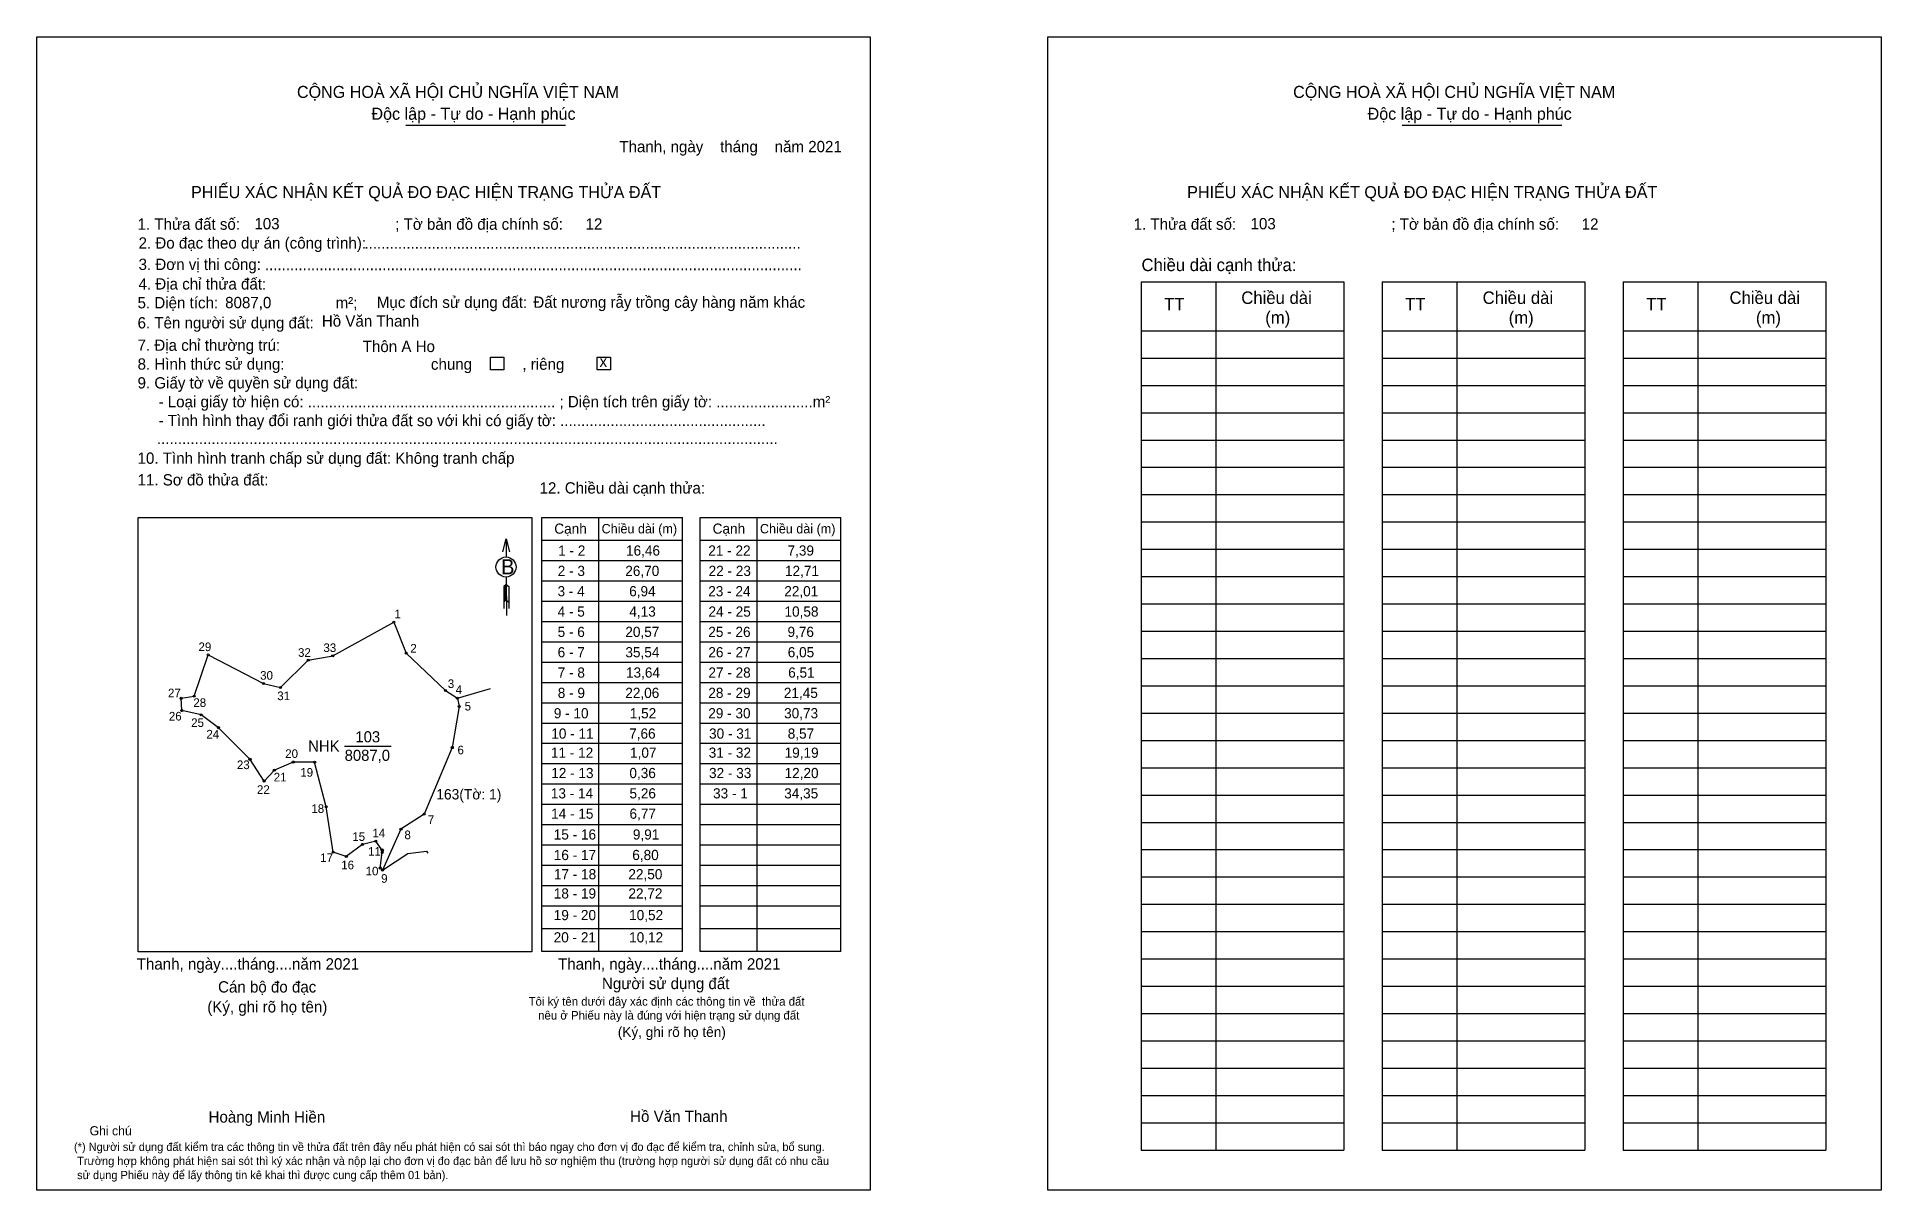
# Model space of a CAD drawing. Extents: x 543979 to 544887, y 1823062 to 1823629.
import ezdxf

# ---------------------------------------------------------------- set-up
doc = ezdxf.new("R2010")
doc.units = 0
for name, color, linetype in [('CanhThua', 7, 'Continuous'), ('kqddKhungInTrang1', 7, 'Continuous'), ('kqddKhungInTrang2', 7, 'Continuous'), ('kqddNoiDung', 7, 'Continuous'), ('kqddTemplate', 7, 'Continuous'), ('MocDinhThua', 7, 'Continuous'), ('NhanDiaChinhThua', 7, 'Continuous'), ('NhanTuCan', 7, 'Continuous'), ('RauThua', 7, 'Continuous'), ('SoHieuDinhThua', 7, 'Continuous')]:
    doc.layers.add(name, color=color, linetype=linetype)

msp = doc.modelspace()

# ---------------------------------------------------------------- linework, layer by layer
at = {"layer": 'CanhThua'}
for p, q in [((544124.31, 1823324.81), (544154.39, 1823341.42)), ((544154.39, 1823341.42), (544160.5, 1823326.14)), ((544056.1, 1823305.01), (544062.97, 1823325.32)), ((544062.97, 1823325.32), (544090.26, 1823311.2)), ((544098.6, 1823309.22), (544112.3, 1823322.66)), ((544112.3, 1823322.66), (544124.31, 1823324.81)), ((544160.5, 1823326.14), (544179.87, 1823307.77)), ((544090.26, 1823311.2), (544098.6, 1823309.22)), ((544049.68, 1823303.9), (544056.1, 1823305.01)), ((544050.02, 1823297.86), (544049.68, 1823303.9)), ((544179.87, 1823307.77), (544185.69, 1823303.99)), ((544186.55, 1823299.94), (544183.18, 1823279.65)), ((544185.69, 1823303.99), (544186.55, 1823299.94)), ((544059.56, 1823295.79), (544050.02, 1823297.86)), ((544068.04, 1823289.45), (544059.56, 1823295.79)), ((544083.59, 1823273.87), (544068.04, 1823289.45)), ((544090.52, 1823263.22), (544083.59, 1823273.87)), ((544104.91, 1823272.54), (544095.58, 1823268.6)), ((544115.42, 1823272.49), (544104.91, 1823272.54)), ((544121.1, 1823250.48), (544115.42, 1823272.49)), ((544183.18, 1823279.65), (544169.37, 1823246.9)), ((544095.58, 1823268.6), (544090.52, 1823263.22)), ((544124.56, 1823228.25), (544121.1, 1823250.48)), ((544169.37, 1823246.9), (544157.92, 1823239.49)), ((544157.92, 1823239.49), (544148.77, 1823219.42)), ((544131, 1823226.08), (544124.56, 1823228.25)), ((544138.93, 1823232.03), (544131, 1823226.08)), ((544145.51, 1823233.62), (544138.93, 1823232.03)), ((544148.57, 1823229.35), (544145.51, 1823233.62)), ((544147.62, 1823220.41), (544148.64, 1823228)), ((544148.78, 1823229.06), (544148.57, 1823229.35)), ((544148.64, 1823228), (544148.78, 1823229.06)), ((544148.77, 1823219.42), (544147.62, 1823220.41))]:
    msp.add_line(p, q, dxfattribs=at)
at = {"layer": 'kqddKhungInTrang1'}
msp.add_lwpolyline([(543978.66, 1823629.34), (544388.89, 1823629.34), (544388.89, 1823061.93), (543978.66, 1823061.93)], close=True, dxfattribs=at)
at = {"layer": 'kqddKhungInTrang2'}
msp.add_lwpolyline([(544476.4, 1823629.34), (544886.64, 1823629.34), (544886.64, 1823061.93), (544476.4, 1823061.93)], close=True, dxfattribs=at)
at = {"layer": 'kqddTemplate'}
for p, q in [((544160.36, 1823585.91), (544238.93, 1823585.91)), ((544650.8, 1823585.91), (544729.37, 1823585.91)), ((544522.33, 1823508.79), (544622.07, 1823508.79)), ((544522.33, 1823508.79), (544522.33, 1823081.64)), ((544559.03, 1823508.79), (544559.03, 1823081.64)), ((544622.07, 1823508.79), (544622.07, 1823081.64)), ((544640.98, 1823508.79), (544640.98, 1823081.64)), ((544640.98, 1823508.79), (544740.72, 1823508.79)), ((544677.68, 1823508.79), (544677.68, 1823081.64)), ((544740.72, 1823508.79), (544740.72, 1823081.64)), ((544759.62, 1823508.79), (544759.62, 1823081.64)), ((544759.62, 1823508.79), (544859.37, 1823508.79)), ((544796.33, 1823508.79), (544796.33, 1823081.64)), ((544859.37, 1823508.79), (544859.37, 1823081.64)), ((544522.33, 1823484.75), (544622.07, 1823484.75)), ((544640.98, 1823484.75), (544740.72, 1823484.75)), ((544759.62, 1823484.75), (544859.37, 1823484.75)), ((544522.33, 1823471.31), (544622.07, 1823471.31)), ((544640.98, 1823471.31), (544740.72, 1823471.31)), ((544759.62, 1823471.31), (544859.37, 1823471.31)), ((544522.33, 1823457.88), (544622.07, 1823457.88)), ((544640.98, 1823457.88), (544740.72, 1823457.88)), ((544759.62, 1823457.88), (544859.37, 1823457.88)), ((544522.33, 1823444.44), (544622.07, 1823444.44)), ((544640.98, 1823444.44), (544740.72, 1823444.44)), ((544759.62, 1823444.44), (544859.37, 1823444.44)), ((544522.33, 1823431), (544622.07, 1823431)), ((544640.98, 1823431), (544740.72, 1823431)), ((544759.62, 1823431), (544859.37, 1823431)), ((544522.33, 1823417.57), (544622.07, 1823417.57)), ((544640.98, 1823417.57), (544740.72, 1823417.57)), ((544759.62, 1823417.56), (544859.37, 1823417.56)), ((544522.33, 1823404.13), (544622.07, 1823404.13)), ((544640.98, 1823404.13), (544740.72, 1823404.13)), ((544759.62, 1823404.13), (544859.37, 1823404.13)), ((544227.33, 1823392.89), (544296.44, 1823392.89)), ((544227.33, 1823179.36), (544227.33, 1823392.89)), ((544255.12, 1823392.89), (544255.12, 1823179.36)), ((544296.44, 1823179.36), (544296.44, 1823392.89)), ((544305.29, 1823392.89), (544374.4, 1823392.89)), ((544305.29, 1823179.36), (544305.29, 1823392.89)), ((544333.08, 1823392.89), (544333.08, 1823179.36)), ((544374.4, 1823179.36), (544374.4, 1823392.89)), ((544522.33, 1823390.69), (544622.07, 1823390.69)), ((544640.98, 1823390.69), (544740.72, 1823390.69)), ((544759.62, 1823390.69), (544859.37, 1823390.69)), ((544209.72, 1823382.39), (544209.74, 1823373.43)), ((544227.33, 1823381.71), (544296.44, 1823381.71)), ((544305.29, 1823381.71), (544374.4, 1823381.71)), ((544227.33, 1823371.71), (544296.44, 1823371.71)), ((544305.29, 1823371.71), (544374.4, 1823371.71)), ((544522.33, 1823377.25), (544622.07, 1823377.25)), ((544640.98, 1823377.25), (544740.72, 1823377.25)), ((544759.62, 1823377.25), (544859.37, 1823377.25)), ((544209.75, 1823363.59), (544209.79, 1823344.73)), ((544522.33, 1823363.82), (544622.07, 1823363.82)), ((544640.98, 1823363.82), (544740.72, 1823363.82)), ((544759.62, 1823363.82), (544859.37, 1823363.82)), ((544209.76, 1823359.97), (544208.61, 1823358.87)), ((544209.76, 1823359.46), (544208.61, 1823358.36)), ((544209.76, 1823358.95), (544208.61, 1823357.85)), ((544208.61, 1823358.87), (544208.61, 1823348.06)), ((544209.76, 1823358.43), (544208.61, 1823357.33)), ((544209.76, 1823357.92), (544208.61, 1823356.82)), ((544209.76, 1823357.41), (544208.61, 1823356.31)), ((544209.77, 1823356.9), (544208.61, 1823355.8)), ((544209.77, 1823356.39), (544208.61, 1823355.29)), ((544209.77, 1823355.88), (544208.61, 1823354.77)), ((544209.77, 1823355.37), (544208.61, 1823354.26)), ((544209.77, 1823354.86), (544208.61, 1823353.75)), ((544209.77, 1823354.34), (544208.61, 1823353.24)), ((544209.77, 1823353.83), (544208.61, 1823352.73)), ((544209.76, 1823359.97), (544210.94, 1823358.87)), ((544210.94, 1823358.87), (544210.94, 1823348.06)), ((544227.33, 1823361.7), (544296.44, 1823361.7)), ((544305.29, 1823361.7), (544374.4, 1823361.7)), ((544209.77, 1823353.32), (544208.61, 1823352.21)), ((544209.77, 1823352.81), (544208.61, 1823351.7)), ((544209.77, 1823352.3), (544208.61, 1823351.19)), ((544209.77, 1823352.3), (544210.94, 1823351.19)), ((544227.33, 1823351.69), (544296.44, 1823351.69)), ((544305.29, 1823351.69), (544374.4, 1823351.69)), ((544522.33, 1823350.38), (544622.07, 1823350.38)), ((544640.98, 1823350.38), (544740.72, 1823350.38)), ((544759.62, 1823350.38), (544859.37, 1823350.38)), ((544227.33, 1823341.69), (544296.44, 1823341.69)), ((544305.29, 1823341.69), (544374.4, 1823341.69)), ((544522.33, 1823336.94), (544622.07, 1823336.94)), ((544640.98, 1823336.94), (544740.72, 1823336.94)), ((544759.62, 1823336.94), (544859.37, 1823336.94)), ((544227.33, 1823331.68), (544296.44, 1823331.68)), ((544305.29, 1823331.68), (544374.4, 1823331.68)), ((544227.33, 1823321.68), (544296.44, 1823321.68)), ((544305.29, 1823321.68), (544374.4, 1823321.68)), ((544522.33, 1823323.51), (544622.07, 1823323.51)), ((544640.98, 1823323.51), (544740.72, 1823323.51)), ((544759.62, 1823323.5), (544859.37, 1823323.5)), ((544227.33, 1823311.67), (544296.44, 1823311.67)), ((544305.29, 1823311.67), (544374.4, 1823311.67)), ((544522.33, 1823310.07), (544622.07, 1823310.07)), ((544640.98, 1823310.07), (544740.72, 1823310.07)), ((544759.62, 1823310.07), (544859.37, 1823310.07)), ((544227.33, 1823301.66), (544296.44, 1823301.66)), ((544305.29, 1823301.66), (544374.4, 1823301.66)), ((544227.33, 1823291.66), (544296.44, 1823291.66)), ((544305.29, 1823291.66), (544374.4, 1823291.66)), ((544522.33, 1823296.63), (544622.07, 1823296.63)), ((544640.98, 1823296.63), (544740.72, 1823296.63)), ((544759.62, 1823296.63), (544859.37, 1823296.63)), ((544296.44, 1823281.65), (544227.33, 1823281.65)), ((544374.4, 1823281.65), (544305.29, 1823281.65)), ((544522.33, 1823283.19), (544622.07, 1823283.19)), ((544640.98, 1823283.19), (544740.72, 1823283.19)), ((544759.62, 1823283.19), (544859.37, 1823283.19)), ((544296.44, 1823271.64), (544227.33, 1823271.64)), ((544374.4, 1823271.64), (544305.29, 1823271.64)), ((544522.33, 1823269.76), (544622.07, 1823269.76)), ((544640.98, 1823269.76), (544740.72, 1823269.76)), ((544759.62, 1823269.76), (544859.37, 1823269.76)), ((544296.44, 1823261.64), (544227.33, 1823261.64)), ((544374.4, 1823261.64), (544305.29, 1823261.64)), ((544522.33, 1823256.32), (544622.07, 1823256.32)), ((544640.98, 1823256.32), (544740.72, 1823256.32)), ((544759.62, 1823256.32), (544859.37, 1823256.32)), ((544296.44, 1823251.63), (544227.33, 1823251.63)), ((544374.4, 1823251.63), (544305.29, 1823251.63)), ((544296.44, 1823241.63), (544227.33, 1823241.63)), ((544374.4, 1823241.63), (544305.29, 1823241.63)), ((544522.33, 1823242.88), (544622.07, 1823242.88)), ((544640.98, 1823242.88), (544740.72, 1823242.88)), ((544759.62, 1823242.88), (544859.37, 1823242.88)), ((544296.44, 1823231.62), (544227.33, 1823231.62)), ((544374.4, 1823231.62), (544305.29, 1823231.62)), ((544522.33, 1823229.45), (544622.07, 1823229.45)), ((544640.98, 1823229.45), (544740.72, 1823229.45)), ((544759.62, 1823229.44), (544859.37, 1823229.44)), ((544296.44, 1823221.61), (544227.33, 1823221.61)), ((544374.4, 1823221.61), (544305.29, 1823221.61)), ((544296.44, 1823211.61), (544227.33, 1823211.61)), ((544374.4, 1823211.61), (544305.29, 1823211.61)), ((544522.33, 1823216.01), (544622.07, 1823216.01)), ((544640.98, 1823216.01), (544740.72, 1823216.01)), ((544759.62, 1823216.01), (544859.37, 1823216.01)), ((544296.44, 1823201.6), (544227.33, 1823201.6)), ((544374.4, 1823201.6), (544305.29, 1823201.6)), ((544522.33, 1823202.57), (544622.07, 1823202.57)), ((544640.98, 1823202.57), (544740.72, 1823202.57)), ((544759.62, 1823202.57), (544859.37, 1823202.57)), ((544296.44, 1823190.48), (544227.33, 1823190.48)), ((544374.4, 1823190.48), (544305.29, 1823190.48)), ((544522.33, 1823189.13), (544622.07, 1823189.13)), ((544640.98, 1823189.13), (544740.72, 1823189.13)), ((544759.62, 1823189.13), (544859.37, 1823189.13)), ((544296.44, 1823179.36), (544227.33, 1823179.36)), ((544374.4, 1823179.36), (544305.29, 1823179.36)), ((544522.33, 1823175.7), (544622.07, 1823175.7)), ((544640.98, 1823175.7), (544740.72, 1823175.7)), ((544759.62, 1823175.7), (544859.37, 1823175.7)), ((544522.33, 1823162.26), (544622.07, 1823162.26)), ((544640.98, 1823162.26), (544740.72, 1823162.26)), ((544759.62, 1823162.26), (544859.37, 1823162.26)), ((544522.33, 1823148.82), (544622.07, 1823148.82)), ((544640.98, 1823148.82), (544740.72, 1823148.82)), ((544759.62, 1823148.82), (544859.37, 1823148.82)), ((544522.33, 1823135.39), (544622.07, 1823135.39)), ((544640.98, 1823135.39), (544740.72, 1823135.39)), ((544759.62, 1823135.39), (544859.37, 1823135.39)), ((544522.33, 1823121.95), (544622.07, 1823121.95)), ((544640.98, 1823121.95), (544740.72, 1823121.95)), ((544759.62, 1823121.95), (544859.37, 1823121.95)), ((544522.33, 1823108.51), (544622.07, 1823108.51)), ((544640.98, 1823108.51), (544740.72, 1823108.51)), ((544759.62, 1823108.51), (544859.37, 1823108.51)), ((544522.33, 1823095.08), (544622.07, 1823095.08)), ((544640.98, 1823095.07), (544740.72, 1823095.07)), ((544759.62, 1823095.07), (544859.37, 1823095.07)), ((544522.33, 1823081.64), (544622.07, 1823081.64)), ((544640.98, 1823081.64), (544740.72, 1823081.64)), ((544759.62, 1823081.64), (544859.37, 1823081.64))]:
    msp.add_line(p, q, dxfattribs=at)
for points in [[(544201.95, 1823471.76), (544208.62, 1823471.76), (544208.62, 1823465.54), (544201.95, 1823465.54)], [(544254.44, 1823471.76), (544261.12, 1823471.76), (544261.12, 1823465.54), (544254.44, 1823465.54)], [(544028.57, 1823392.89), (544222.41, 1823392.89), (544222.41, 1823179.18), (544028.57, 1823179.18)]]:
    msp.add_lwpolyline(points, close=True, dxfattribs=at)
msp.add_lwpolyline([(544208.11, 1823375.9), (544209.72, 1823382.39), (544211.36, 1823375.91)], dxfattribs=at)
msp.add_circle((544209.62, 1823368.51), 4.93, dxfattribs=at)
at = {"layer": 'MocDinhThua'}
for centre in [(544154.39, 1823341.42), (544160.5, 1823326.14), (544062.97, 1823325.32), (544112.3, 1823322.66), (544124.31, 1823324.81), (544090.26, 1823311.2), (544098.6, 1823309.22), (544179.87, 1823307.77), (544049.68, 1823303.9), (544056.1, 1823305.01), (544185.69, 1823303.99), (544186.55, 1823299.94), (544050.02, 1823297.86), (544059.56, 1823295.79), (544068.04, 1823289.45), (544083.59, 1823273.87), (544104.91, 1823272.54), (544115.42, 1823272.49), (544183.18, 1823279.65), (544090.52, 1823263.22), (544095.58, 1823268.6), (544121.1, 1823250.48), (544169.37, 1823246.9), (544157.92, 1823239.49), (544124.56, 1823228.25), (544131, 1823226.08), (544138.93, 1823232.03), (544145.51, 1823233.62), (544148.57, 1823229.35), (544148.64, 1823228), (544148.78, 1823229.06), (544147.62, 1823220.41), (544148.77, 1823219.42)]:
    msp.add_circle(centre, 0.509, dxfattribs=at)
at = {"layer": 'NhanDiaChinhThua'}
msp.add_line((544130.18, 1823280.42), (544153.15, 1823280.42), dxfattribs=at)
at = {"layer": 'RauThua'}
for p, q in [((544185.69, 1823303.99), (544201.91, 1823308.69)), ((544148.77, 1823219.42), (544161.27, 1823227.48)), ((544161.27, 1823227.48), (544170.56, 1823228.7)), ((544170.56, 1823228.7), (544171.21, 1823227.73))]:
    msp.add_line(p, q, dxfattribs=at)

# ---------------------------------------------------------------- texts
at = {"layer": 'kqddNoiDung'}
for s, height, p in [('Thanh, ngày    tháng    năm 2021  ', 5.559, (544265.43, 1823572.6)), ('103', 5.559, (544085.75, 1823534.67)), ('12', 5.559, (544248.78, 1823534.49)), ('103', 5.559, (544576.18, 1823534.67)), ('12', 5.559, (544739.22, 1823534.49)), ('........................................................................................................', 5.55905, (544139.92, 1823525.08)), ('................................................................................................................................', 5.55905, (544090.89, 1823514.55)), ('8087,0', 5.559, (544071.35, 1823495.85)), ('Đất nương rẫy trồng cây hàng năm khác', 5.559, (544223.1, 1823496.06)), ('Hồ Văn Thanh', 5.559, (544118.96, 1823486.8)), ('Thôn A Ho', 5.559, (544139.1, 1823474.28)), ('x', 5.56, (544255.67, 1823466.98)), ('1 - 2', 5.003, (544235.31, 1823374.12)), ('16,46', 5.003, (544268.7, 1823374.12)), ('21 - 22', 5.003, (544309.22, 1823374.12)), ('7,39', 5.003, (544348.23, 1823374.12)), ('2 - 3', 5.003, (544235.11, 1823364.11)), ('26,70', 5.003, (544268.34, 1823364.11)), ('22 - 23', 5.003, (544309.38, 1823364.11)), ('12,71', 5.003, (544346.97, 1823364.11)), ('3 - 4', 5.003, (544235, 1823354.11)), ('6,94', 5.003, (544270.26, 1823354.11)), ('23 - 24', 5.003, (544309.2, 1823354.11)), ('22,01', 5.003, (544346.62, 1823354.11)), ('4 - 5', 5.003, (544235.03, 1823344.1)), ('4,13', 5.003, (544270.34, 1823344.1)), ('24 - 25', 5.003, (544309.31, 1823344.1)), ('10,58', 5.003, (544346.73, 1823344.1)), ('5 - 6', 5.003, (544235.04, 1823334.1)), ('20,57', 5.003, (544268.37, 1823334.1)), ('25 - 26', 5.003, (544309.21, 1823334.1)), ('9,76', 5.003, (544348.22, 1823334.1)), ('6 - 7', 5.003, (544235.05, 1823324.09)), ('35,54', 5.003, (544268.41, 1823324.09)), ('26 - 27', 5.003, (544309.24, 1823324.09)), ('6,05', 5.003, (544348.34, 1823324.09)), ('7 - 8', 5.003, (544235.08, 1823314.08)), ('13,64', 5.003, (544268.69, 1823314.08)), ('27 - 28', 5.003, (544309.28, 1823314.08)), ('6,51', 5.003, (544348.55, 1823314.08)), ('8 - 9', 5.003, (544235.11, 1823304.08)), ('22,06', 5.003, (544268.35, 1823304.08)), ('28 - 29', 5.003, (544309.23, 1823304.08)), ('21,45', 5.003, (544346.41, 1823304.08)), ('9 - 10', 5.003, (544233.16, 1823294.07)), ('1,52', 5.003, (544270.56, 1823294.07)), ('29 - 30', 5.003, (544309.2, 1823294.07)), ('30,73', 5.003, (544346.54, 1823294.07)), ('10 - 11', 5.003, (544231.92, 1823284.06)), ('7,66', 5.003, (544270.26, 1823284.06)), ('30 - 31', 5.003, (544309.59, 1823284.06)), ('8,57', 5.003, (544348.32, 1823284.06)), ('11 - 12', 5.003, (544231.74, 1823274.66)), ('1,07', 5.003, (544270.7, 1823274.66)), ('31 - 32', 5.003, (544309.42, 1823274.66)), ('19,19', 5.003, (544346.8, 1823274.66)), ('12 - 13', 5.003, (544231.89, 1823264.65)), ('0,36', 5.003, (544270.37, 1823264.65)), ('32 - 33', 5.003, (544309.57, 1823264.65)), ('12,20', 5.003, (544346.77, 1823264.65)), ('13 - 14', 5.003, (544231.71, 1823254.65)), ('5,26', 5.003, (544270.42, 1823254.65)), ('33 - 1', 5.003, (544311.56, 1823254.65)), ('34,35', 5.003, (544346.6, 1823254.65)), ('14 - 15', 5.003, (544231.83, 1823244.64)), ('6,77', 5.003, (544270.42, 1823244.64)), ('15 - 16', 5.003, (544233.13, 1823234.41)), ('9,91', 5.003, (544272.1, 1823234.41)), ('16 - 17', 5.003, (544233.15, 1823224.32)), ('6,80', 5.003, (544271.79, 1823224.32)), ('17 - 18', 5.003, (544233.2, 1823214.86)), ('22,50', 5.003, (544269.87, 1823214.86)), ('18 - 19', 5.003, (544233.15, 1823205.4)), ('22,72', 5.003, (544269.89, 1823205.4)), ('19 - 20', 5.003, (544233.12, 1823194.75)), ('10,52', 5.003, (544270.24, 1823194.75)), ('20 - 21', 5.003, (544233.09, 1823183.81)), ('10,12', 5.003, (544270.24, 1823183.81)), ('Thanh, ngày....tháng....năm 2021', 5.559, (544027.81, 1823170.45)), ('Thanh, ngày....tháng....năm 2021', 5.559, (544235.24, 1823170.45)), ('Hồ Văn Thanh', 5.559, (544270.75, 1823095.48))]:
    msp.add_text(s, height=height, dxfattribs=at).set_placement(p)
at = {"layer": 'kqddTemplate'}
for s, height, p in [('CỘNG HOÀ XÃ HỘI CHỦ NGHĨA VIỆT NAM', 5.9296, (544106.71, 1823599.3)), ('CỘNG HOÀ XÃ HỘI CHỦ NGHĨA VIỆT NAM', 5.9296, (544597.15, 1823599.3)), ('Độc lập - Tự do - Hạnh phúc', 5.9296, (544143.38, 1823588.57)), ('Độc lập - Tự do - Hạnh phúc', 5.9296, (544633.82, 1823588.57)), ('PHIẾU XÁC NHẬN KẾT QUẢ ĐO ĐẠC HIỆN TRẠNG THỬA ĐẤT', 5.9296, (544054.55, 1823550.01)), ('PHIẾU XÁC NHẬN KẾT QUẢ ĐO ĐẠC HIỆN TRẠNG THỬA ĐẤT', 5.9296, (544544.98, 1823550.01)), ('1. Thửa đất số:                                     ; Tờ bản đồ địa chính số:', 5.559, (544028.23, 1823534.44)), ('1. Thửa đất số:                                     ; Tờ bản đồ địa chính số:', 5.559, (544518.66, 1823534.44)), ('2. Đo đạc theo dự án (công trình): ', 5.559, (544028.72, 1823525.18)), ('3. Đơn vị thi công: ', 5.559, (544028.72, 1823514.66)), ('Chiều dài cạnh thửa:', 6.1427, (544522.5, 1823514.1)), ('4. Địa chỉ thửa đất:', 5.559, (544028.72, 1823505.04)), ('5. Diện tích:                            m²; ', 5.559, (544028.23, 1823495.78)), ('Mục đích sử dụng đất:', 5.559, (544146.04, 1823496.01)), ('TT', 6.143, (544533.66, 1823494.78)), ('Chiều dài', 6.143, (544571.63, 1823497.95)), ('TT', 6.143, (544652.31, 1823494.77)), ('Chiều dài', 6.143, (544690.45, 1823497.95)), ('TT', 6.143, (544770.96, 1823494.77)), ('Chiều dài', 6.143, (544812, 1823497.95)), ('6. Tên người sử dụng đất:', 5.559, (544028.23, 1823485.9)), ('(m)', 6.143, (544583.43, 1823488.18)), ('(m)', 6.143, (544703.27, 1823488.18)), ('(m)', 6.143, (544825.01, 1823488.18)), ('7. Địa chỉ thường trú:', 5.559, (544028.23, 1823474.88)), ('8. Hình thức sử dụng:', 5.559, (544028.23, 1823465.61)), ('9. Giấy tờ về quyền sử dụng đất:', 5.559, (544028.23, 1823456.35)), ('chung            , riêng', 5.559, (544172.65, 1823465.56)), ('     - Loại giấy tờ hiện có: ........................................................... ; Diện tích trên giấy tờ: .......................m²', 5.55905, (544028.23, 1823447.08)), ('     - Tình hình thay đổi ranh giới thửa đất so với khi có giấy tờ: .................................................', 5.55905, (544028.23, 1823437.82)), ('....................................................................................................................................................', 5.55905, (544037.74, 1823429.02)), ('10. Tình hình tranh chấp sử dụng đất: Không tranh chấp', 5.559, (544028.23, 1823419.29)), ('11. Sơ đồ thửa đất:', 5.559, (544028.23, 1823408.64)), ('12. Chiều dài cạnh thửa:', 5.559, (544226.16, 1823404.65)), ('Cạnh', 5.003, (544233.4, 1823384.89)), ('Chiều dài (m)', 4.6325, (544256.68, 1823385.05)), ('Cạnh', 5.003, (544311.36, 1823384.89)), ('Chiều dài (m)', 4.6325, (544334.64, 1823385.05)), ('B', 7.41, (544207.19, 1823364.93)), ('Cán bộ đo đạc', 5.559, (544067.86, 1823159.15)), ('Người sử dụng đất', 5.559, (544256.86, 1823160.82)), ('(Ký, ghi rõ họ tên)', 5.559, (544062.56, 1823149.33)), ('Tôi ký tên dưới đây xác định các thông tin về  thửa đất ', 4.2026, (544220.74, 1823152.66)), ('nêu ở Phiếu này là đúng với hiện trạng sử dụng đất', 4.2026, (544225.43, 1823145.84)), ('(Ký, ghi rõ họ tên)', 5.0031, (544264.68, 1823137.25)), ('Hoàng Minh Hiền', 5.559, (544063.17, 1823095.16)), ('Ghi chú', 4.503, (544004.61, 1823088.87)), ('(*) Người sử dụng đất kiểm tra các thông tin về thửa đất trên đây nếu phát hiện có sai sót thì báo ngay cho đơn vị đo đạc để kiểm tra, chỉnh sửa, bổ sung.', 4.05254, (543996.94, 1823081.2)), (' Trường hợp không phát hiện sai sót thì ký xác nhận và nộp lại cho đơn vị đo đạc bản để lưu hồ sơ nghiệm thu (trường hợp người sử dụng đất có nhu cầu', 4.05254, (543996.94, 1823074.26)), (' sử dụng Phiếu này để lấy thông tin kê khai thì được cung cấp thêm 01 bản).', 4.0525, (543996.94, 1823067.33))]:
    msp.add_text(s, height=height, dxfattribs=at).set_placement(p)
at = {"layer": 'NhanDiaChinhThua'}
for s, p in [('NHK', (544112.25, 1823277.69)), ('103', (544135.47, 1823282.24)), ('8087,0', (544130.18, 1823273.13))]:
    msp.add_text(s, height=5.464, dxfattribs=at).set_placement(p)
at = {"layer": 'NhanTuCan'}
msp.add_text('163(Tờ: 1)', height=5.089, dxfattribs=at).set_placement((544175.28, 1823254.14))
at = {"layer": 'SoHieuDinhThua'}
for s, height, p in [('1', 4.24, (544154.71, 1823343.29)), ('29', 4.241, (544058.22, 1823327.14)), ('32', 4.241, (544107.22, 1823324.31)), ('33', 4.241, (544119.73, 1823326.69)), ('2', 4.24, (544162.52, 1823326.4)), ('30', 4.241, (544088.58, 1823313.06)), ('27', 4.241, (544043.2, 1823304.42)), ('3', 4.24, (544180.98, 1823308.98)), ('4', 4.24, (544184.81, 1823306.06)), ('28', 4.241, (544055.69, 1823299.66)), ('31', 4.241, (544096.99, 1823303.01)), ('5', 4.24, (544189.26, 1823297.92)), ('26', 4.241, (544043.63, 1823292.98)), ('25', 4.241, (544054.62, 1823289.81)), ('24', 4.241, (544062.11, 1823284.13)), ('23', 4.241, (544077.13, 1823269.08)), ('20', 4.241, (544100.92, 1823274.57)), ('6', 4.24, (544185.74, 1823276.35)), ('21', 4.241, (544095.25, 1823263)), ('19', 4.241, (544108.35, 1823265.34)), ('22', 4.241, (544087, 1823256.88)), ('18', 4.241, (544113.79, 1823247.51)), ('7', 4.24, (544171.11, 1823242.06)), ('15', 4.241, (544133.95, 1823233.75)), ('14', 4.241, (544143.84, 1823235.47)), ('8', 4.24, (544159.62, 1823234.6)), ('17', 4.241, (544118.16, 1823223.4)), ('11', 4.241, (544141.69, 1823226.44)), ('16', 4.241, (544128.51, 1823219.77)), ('10', 4.241, (544140.5, 1823216.79)), ('9', 4.24, (544148.16, 1823213.15))]:
    msp.add_text(s, height=height, dxfattribs=at).set_placement(p)

doc.saveas('drawing.dxf')
